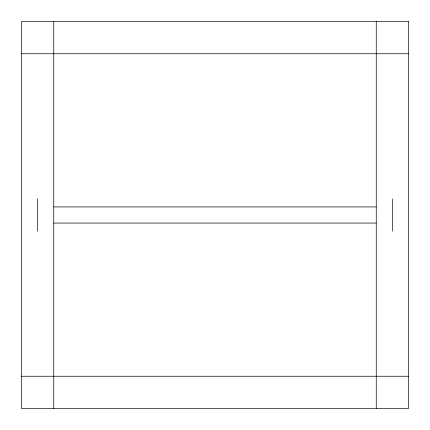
<?xml version="1.0" encoding="UTF-8"?>
<svg xmlns="http://www.w3.org/2000/svg" width="430" height="430" viewBox="0 0 430 430"><rect width="100%" height="100%" fill="white"/><g stroke="black" fill="none" stroke-linecap="round" stroke-linejoin="round"><path stroke-width="0.64" d="M21.5 53.75L408.5 53.75M53.75 206.938L376.25 206.938M53.75 223.062L376.25 223.062M21.5 376.25L408.5 376.25M392.375 198.875L392.375 231.125M376.25 21.5L376.25 408.5M53.75 21.5L53.75 408.5M37.625 198.875L37.625 231.125M408.5 21.5L21.5 21.5L21.5 408.5L408.5 408.5L408.5 21.5"/></g></svg>
